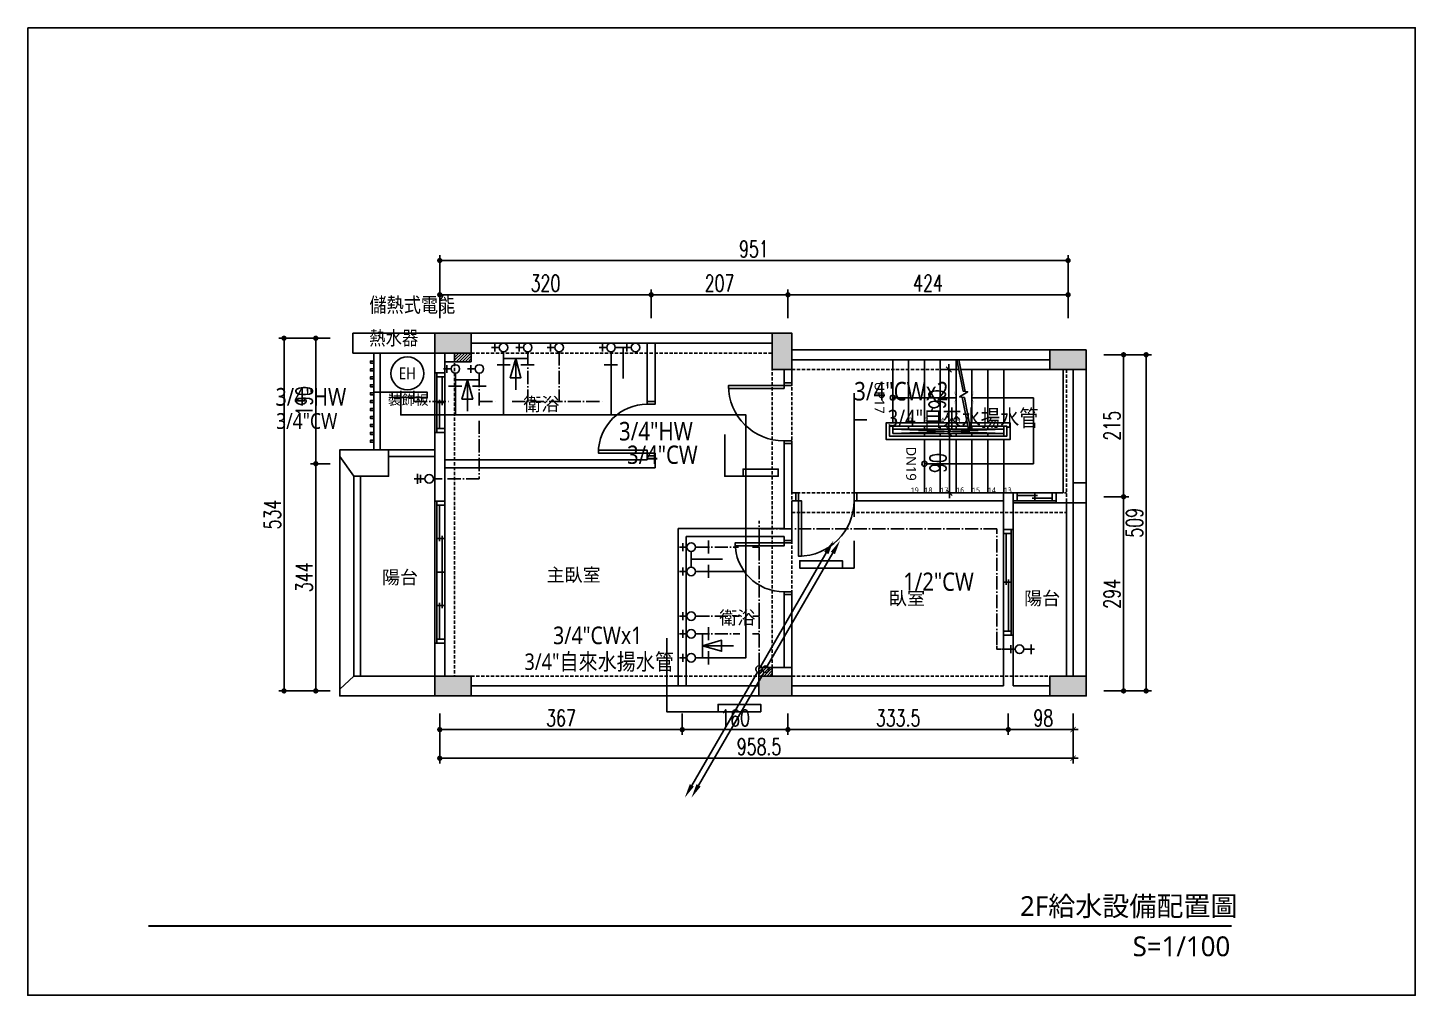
# Model space of a CAD drawing. Header units: inches. Extents: x 19 to 9919, y 324 to 1789.
# Drawn here: x 2619 to 4719, y 324 to 1789 of the extents above; entities that cross this region are included whole.
import ezdxf
from ezdxf.enums import TextEntityAlignment as Align

# ---------------------------------------------------------------- set-up
doc = ezdxf.new("R2010")
doc.units = ezdxf.units.IN
doc.header["$LTSCALE"] = 20
doc.header["$MEASUREMENT"] = 0
doc.linetypes.add('DASHDOT', pattern=[1.4, 1, -0.2, 0, -0.2])
doc.linetypes.add('HIDDEN', pattern=[0.375, 0.25, -0.125])
doc.layers.add('0_梁', color=30, linetype='HIDDEN', plot=False)
for name, color, linetype in [('17_柱', 6, 'Continuous'), ('19_RC牆', 4, 'Continuous'), ('20_裝飾構造物', 2, 'Continuous'), ('21_輕隔間牆', 65, 'Continuous'), ('22_平台、陽台、露台、室內階梯', 3, 'Continuous'), ('23_花台、雨庇', 3, 'Continuous'), ('24_樑', 7, 'Continuous'), ('26_樓梯、扶手、車道', 3, 'Continuous'), ('31_門窗', 134, 'Continuous'), ('34_開口', 7, 'Continuous'), ('44_空間名稱', 1, 'Continuous'), ('46_文字', 1, 'Continuous'), ('50_其他尺寸', 7, 'Continuous'), ('56_wall 材料_HATCH', 251, 'Continuous'), ('80_截斷線', 7, 'Continuous'), ('DW_Frame', 2, 'Continuous'), ('P-給水-冷水', 4, 'Continuous'), ('P-給水-套管', 5, 'Continuous'), ('P-給水-水表', 2, 'Continuous'), ('P-給水-熱水', 1, 'Continuous'), ('P-給水-熱水註記', 1, 'Continuous'), ('P-給水-註記', 4, 'Continuous')]:
    doc.layers.add(name, color=color, linetype=linetype)
doc.styles.add('CHT', font='msjh.ttc')
doc.styles.add('DimStyUse', font='romans.shx', dxfattribs={"width": 0.7})
doc.styles.add('TG_NOTE_TEXT', font='simplex.shx', dxfattribs={"width": 0.75, "bigfont": 'chineset.shx'})
doc.styles.add('WJJ', font='')
doc.styles.get('WJJ').set_extended_font_data('Yu Gothic UI Light')
doc.dimstyles.new('DOTM', dxfattribs={"dimtxt": 25, "dimasz": 8, "dimexe": 8, "dimexo": 0.625, "dimgap": 5, "dimtad": 1, "dimdsep": 46, "dimtxsty": 'DimStyUse', "dimblk": 'DOT', "dimcen": 10, "dimdle": 8, "dimazin": 3, "dimtfac": 1, "dimtix": 1, "dimtmove": 2, "dimatfit": 3, "dimfxl": 10, "dimtolj": 1})
doc.dimstyles.new('DOTSLASHM', dxfattribs={"dimtxt": 25, "dimasz": 8, "dimexe": 8, "dimexo": 0.625, "dimgap": 5, "dimtad": 1, "dimdsep": 46, "dimtxsty": 'DimStyUse', "dimblk1": 'DOT', "dimblk2": 'ARCHTICK', "dimsah": 1, "dimcen": 10, "dimdle": 8, "dimazin": 3, "dimtfac": 1, "dimtix": 1, "dimtmove": 2, "dimatfit": 3, "dimfxl": 10, "dimtolj": 1})
doc.dimstyles.new('SLASHM', dxfattribs={"dimtxt": 25, "dimasz": 12, "dimexe": 10, "dimexo": 0.625, "dimgap": 5, "dimtad": 1, "dimdec": 1, "dimdsep": 46, "dimtxsty": 'DimStyUse', "dimblk": 'SLASH', "dimcen": 10, "dimdle": 10, "dimadec": 1, "dimazin": 2, "dimtfac": 1, "dimtix": 1, "dimtmove": 2, "dimatfit": 2, "dimldrblk": 'SLASH', "dimfxl": 1, "dimtolj": 1})

# ---------------------------------------------------------------- blocks, each defined once
blk = doc.blocks.new('A$Cc6de7170')
at = {"layer": '56_wall 材料_HATCH'}
h = blk.add_hatch(color=256, dxfattribs=at)
h.dxf.hatch_style = 1
h.paths.add_polyline_path([(55, 549), (55, 519), (0, 519), (0, 549)])
h = blk.add_hatch(color=256, dxfattribs=at)
h.dxf.hatch_style = 1
h.paths.add_polyline_path([(540.5, 494), (510.5, 494), (510.5, 549), (540.5, 549)])
h = blk.add_hatch(color=256, dxfattribs=at)
h.dxf.hatch_style = 1
h.paths.add_polyline_path([(986, 524), (986, 494), (931, 494), (931, 524)])
h = blk.add_hatch(color=256, dxfattribs=at)
h.dxf.hatch_style = 1
h.paths.add_polyline_path([(55, 30), (55, 0), (0, 0), (0, 30)])
h = blk.add_hatch(color=256, dxfattribs=at)
h.dxf.hatch_style = 1
h.paths.add_polyline_path([(540.5, 30), (540.5, 0), (490.5, 0), (490.5, 30)])
h = blk.add_hatch(color=256, dxfattribs=at)
h.dxf.hatch_style = 1
h.paths.add_polyline_path([(986, 30), (986, 0), (931, 0), (931, 30)])
at = {"layer": '17_柱'}
for points in [[(55, 549), (55, 519), (0, 519), (0, 549)], [(540.5, 494), (510.5, 494), (510.5, 549), (540.5, 549)], [(986, 524), (986, 494), (931, 494), (931, 524)], [(55, 30), (55, 0), (0, 0), (0, 30)], [(540.5, 30), (540.5, 0), (490.5, 0), (490.5, 30)], [(986, 30), (986, 0), (931, 0), (931, 30)]]:
    blk.add_lwpolyline(points, close=True, dxfattribs=at)
blk = doc.blocks.new('*U12')
at = {"color": 0}
for p, q in [((-4, -12), (-4, 0)), ((88, -12), (88, 0))]:
    blk.add_line(p, q, dxfattribs=at)
blk.add_lwpolyline([(0, 0), (0, 84), (4.4, 84), (4.4, 0)], close=True, dxfattribs=at)
blk.add_arc((0, 0), 84, 0, 90, dxfattribs=at)
at = {"layer": 'DW_Frame'}
for points in [[(-4, -12), (0, -12), (0, 0), (-4, 0)], [(88, 0), (84, 0), (84, -12), (88, -12)]]:
    blk.add_lwpolyline(points, dxfattribs=at)
at = {"color": 0, "style": 'TG_NOTE_TEXT', "width": 0.5, "flags": 1}
for tag, height, p in [('WH', 20, (92.3, 5)), ('DESC', 10, (27, 5))]:
    blk.add_attdef(tag, text='', height=height, dxfattribs=at).set_placement(p, align=Align.BOTTOM_LEFT)
for tag, p in [('NO', (-5, 5)), ('TYPE', (27, 5))]:
    blk.add_attdef(tag, text='', height=10, dxfattribs=at).set_placement(p, align=Align.BOTTOM_RIGHT)
blk = doc.blocks.new('*U8')
at = {"color": 0}
for p, q in [((-4, -12), (-4, 0)), ((78, -12), (78, 0))]:
    blk.add_line(p, q, dxfattribs=at)
blk.add_lwpolyline([(0, 0), (0, 74), (4.4, 74), (4.4, 0)], close=True, dxfattribs=at)
blk.add_arc((0, 0), 74, 0, 90, dxfattribs=at)
at = {"layer": 'DW_Frame'}
for points in [[(-4, -12), (0, -12), (0, 0), (-4, 0)], [(78, 0), (74, 0), (74, -12), (78, -12)]]:
    blk.add_lwpolyline(points, dxfattribs=at)
at = {"color": 0, "style": 'TG_NOTE_TEXT', "width": 0.5, "flags": 1}
for tag, height, p in [('WH', 20, (82.3, 5)), ('DESC', 10, (22, 5))]:
    blk.add_attdef(tag, text='', height=height, dxfattribs=at).set_placement(p, align=Align.BOTTOM_LEFT)
for tag, p in [('NO', (-5, 5)), ('TYPE', (22, 5))]:
    blk.add_attdef(tag, text='', height=10, dxfattribs=at).set_placement(p, align=Align.BOTTOM_RIGHT)
blk = doc.blocks.new('_Dot')
at = {"color": 0, "linetype": 'ByBlock', "lineweight": -2}
blk.add_line((-0.5, 0), (-1, 0), dxfattribs=at)
at = {"color": 0, "linetype": 'ByBlock', "const_width": 0.5}
blk.add_lwpolyline([(-0.25, 0, 1), (0.25, 0, 1)], format="xyb", close=True, dxfattribs=at)
blk = doc.blocks.new('*D92')
at = {"layer": '50_其他尺寸', "color": 0, "lineweight": -2}
for p, q in [((4248.2, 1293.5), (4285.9, 1293.5)), ((4277.9, 1285.5), (4277.9, 1086.5)), ((4248.2, 1078.5), (4285.9, 1078.5))]:
    blk.add_line(p, q, dxfattribs=at)
at = {"layer": 'Defpoints', "color": 0}
for p in [(4248.2, 1293.5), (4248.2, 1078.5), (4277.9, 1078.5)]:
    blk.add_point(p, dxfattribs=at)
at = {"layer": '50_其他尺寸', "color": 0, "lineweight": -2, "xscale": 8, "yscale": 8, "zscale": 8}
for p, rotation in [((4277.9, 1293.5), 90), ((4277.9, 1078.5), 270)]:
    blk.add_blockref('_Dot', p, dxfattribs=dict(at, rotation=rotation))
at = {"layer": '50_其他尺寸', "color": 225, "insert": (4260.4, 1186), "char_height": 25, "attachment_point": 5, "rotation": 90, "style": 'DimStyUse'}
blk.add_mtext('\\A1;215', dxfattribs=at)
blk = doc.blocks.new('*D93')
at = {"layer": '50_其他尺寸', "color": 0, "lineweight": -2}
for p, q in [((4248.2, 1078.5), (4285.9, 1078.5)), ((4277.9, 1070.5), (4277.9, 792.5)), ((4248.2, 784.5), (4285.9, 784.5))]:
    blk.add_line(p, q, dxfattribs=at)
at = {"layer": 'Defpoints', "color": 0}
for p in [(4248.2, 1078.5), (4248.2, 784.5), (4277.9, 784.5)]:
    blk.add_point(p, dxfattribs=at)
at = {"layer": '50_其他尺寸', "color": 0, "lineweight": -2, "xscale": 8, "yscale": 8, "zscale": 8}
for p, rotation in [((4277.9, 1078.5), 90), ((4277.9, 784.5), 270)]:
    blk.add_blockref('_Dot', p, dxfattribs=dict(at, rotation=rotation))
at = {"layer": '50_其他尺寸', "color": 225, "insert": (4260.4, 931.5), "char_height": 25, "attachment_point": 5, "rotation": 90, "style": 'DimStyUse'}
blk.add_mtext('\\A1;294', dxfattribs=at)
blk = doc.blocks.new('*D97')
at = {"layer": '50_其他尺寸', "color": 0, "lineweight": -2}
for p, q in [((4282.2, 1293.5), (4320, 1293.5)), ((4312, 1285.5), (4312, 792.5)), ((4275.9, 784.5), (4320, 784.5))]:
    blk.add_line(p, q, dxfattribs=at)
at = {"layer": 'Defpoints', "color": 0}
for p in [(4282.2, 1293.5), (4275.9, 784.5), (4312, 784.5)]:
    blk.add_point(p, dxfattribs=at)
at = {"layer": '50_其他尺寸', "color": 0, "lineweight": -2, "xscale": 8, "yscale": 8, "zscale": 8}
for p, rotation in [((4312, 1293.5), 90), ((4312, 784.5), 270)]:
    blk.add_blockref('_Dot', p, dxfattribs=dict(at, rotation=rotation))
at = {"layer": '50_其他尺寸', "color": 225, "insert": (4294.5, 1039), "char_height": 25, "attachment_point": 5, "rotation": 90, "style": 'DimStyUse'}
blk.add_mtext('\\A1;509', dxfattribs=at)
blk = doc.blocks.new('*D99')
at = {"layer": '50_其他尺寸', "color": 0, "lineweight": -2}
for p, q in [((3242.9, 1349), (3242.9, 1392.3)), ((3562.9, 1349), (3562.9, 1392.3)), ((3250.9, 1384.3), (3554.9, 1384.3))]:
    blk.add_line(p, q, dxfattribs=at)
at = {"layer": 'Defpoints', "color": 0}
for p in [(3562.9, 1384.3), (3242.9, 1349), (3562.9, 1349)]:
    blk.add_point(p, dxfattribs=at)
at = {"layer": '50_其他尺寸', "color": 0, "lineweight": -2, "xscale": 8, "yscale": 8, "zscale": 8, "rotation": 180}
blk.add_blockref('_Dot', (3242.9, 1384.3), dxfattribs=at)
at = {"layer": '50_其他尺寸', "color": 0, "lineweight": -2, "xscale": 8, "yscale": 8, "zscale": 8}
blk.add_blockref('_Dot', (3562.9, 1384.3), dxfattribs=at)
at = {"layer": '50_其他尺寸', "color": 225, "insert": (3402.9, 1401.8), "char_height": 25, "attachment_point": 5, "style": 'DimStyUse'}
blk.add_mtext('\\A1;320', dxfattribs=at)
blk = doc.blocks.new('*D100')
at = {"layer": '50_其他尺寸', "color": 0, "lineweight": -2}
for p, q in [((3562.9, 1349), (3562.9, 1392.3)), ((3769.9, 1349), (3769.9, 1392.3)), ((3570.9, 1384.3), (3761.9, 1384.3))]:
    blk.add_line(p, q, dxfattribs=at)
at = {"layer": 'Defpoints', "color": 0}
for p in [(3769.9, 1384.3), (3562.9, 1349), (3769.9, 1349)]:
    blk.add_point(p, dxfattribs=at)
at = {"layer": '50_其他尺寸', "color": 0, "lineweight": -2, "xscale": 8, "yscale": 8, "zscale": 8, "rotation": 180}
blk.add_blockref('_Dot', (3562.9, 1384.3), dxfattribs=at)
at = {"layer": '50_其他尺寸', "color": 0, "lineweight": -2, "xscale": 8, "yscale": 8, "zscale": 8}
blk.add_blockref('_Dot', (3769.9, 1384.3), dxfattribs=at)
at = {"layer": '50_其他尺寸', "color": 225, "insert": (3666.4, 1401.8), "char_height": 25, "attachment_point": 5, "style": 'DimStyUse'}
blk.add_mtext('\\A1;207', dxfattribs=at)
blk = doc.blocks.new('*D101')
at = {"layer": '50_其他尺寸', "color": 0, "lineweight": -2}
for p, q in [((3769.9, 1349), (3769.9, 1392.3)), ((4193.9, 1349), (4193.9, 1392.3)), ((3777.9, 1384.3), (4185.9, 1384.3))]:
    blk.add_line(p, q, dxfattribs=at)
at = {"layer": 'Defpoints', "color": 0}
for p in [(4193.9, 1384.3), (3769.9, 1349), (4193.9, 1349)]:
    blk.add_point(p, dxfattribs=at)
at = {"layer": '50_其他尺寸', "color": 0, "lineweight": -2, "xscale": 8, "yscale": 8, "zscale": 8, "rotation": 180}
blk.add_blockref('_Dot', (3769.9, 1384.3), dxfattribs=at)
at = {"layer": '50_其他尺寸', "color": 0, "lineweight": -2, "xscale": 8, "yscale": 8, "zscale": 8}
blk.add_blockref('_Dot', (4193.9, 1384.3), dxfattribs=at)
at = {"layer": '50_其他尺寸', "color": 225, "insert": (3981.9, 1401.8), "char_height": 25, "attachment_point": 5, "style": 'DimStyUse'}
blk.add_mtext('\\A1;424', dxfattribs=at)
blk = doc.blocks.new('*D105')
at = {"layer": '50_其他尺寸', "color": 0, "lineweight": -2}
for p, q in [((3242.9, 1349), (3242.9, 1444.2)), ((3250.9, 1436.2), (4185.9, 1436.2)), ((4193.9, 1349), (4193.9, 1444.2))]:
    blk.add_line(p, q, dxfattribs=at)
at = {"layer": 'Defpoints', "color": 0}
for p in [(4193.9, 1436.2), (3242.9, 1349), (4193.9, 1349)]:
    blk.add_point(p, dxfattribs=at)
at = {"layer": '50_其他尺寸', "color": 0, "lineweight": -2, "xscale": 8, "yscale": 8, "zscale": 8, "rotation": 180}
blk.add_blockref('_Dot', (3242.9, 1436.2), dxfattribs=at)
at = {"layer": '50_其他尺寸', "color": 0, "lineweight": -2, "xscale": 8, "yscale": 8, "zscale": 8}
blk.add_blockref('_Dot', (4193.9, 1436.2), dxfattribs=at)
at = {"layer": '50_其他尺寸', "color": 225, "insert": (3718.4, 1453.7), "char_height": 25, "attachment_point": 5, "style": 'DimStyUse'}
blk.add_mtext('\\A1;951', dxfattribs=at)
blk = doc.blocks.new('*D70')
at = {"layer": '50_其他尺寸', "color": 0, "lineweight": -2}
for p, q in [((3242.9, 750.1), (3242.9, 717.9)), ((3609.9, 750.1), (3609.9, 717.9)), ((3250.9, 725.9), (3601.9, 725.9))]:
    blk.add_line(p, q, dxfattribs=at)
at = {"layer": 'Defpoints', "color": 0}
for p in [(3242.9, 750.1), (3609.9, 750.1), (3609.9, 725.9)]:
    blk.add_point(p, dxfattribs=at)
at = {"layer": '50_其他尺寸', "color": 0, "lineweight": -2, "xscale": 8, "yscale": 8, "zscale": 8, "rotation": 180}
blk.add_blockref('_Dot', (3242.9, 725.9), dxfattribs=at)
at = {"layer": '50_其他尺寸', "color": 0, "lineweight": -2, "xscale": 8, "yscale": 8, "zscale": 8}
blk.add_blockref('_Dot', (3609.9, 725.9), dxfattribs=at)
at = {"layer": '50_其他尺寸', "color": 225, "insert": (3426.4, 743.4), "char_height": 25, "attachment_point": 5, "style": 'DimStyUse'}
blk.add_mtext('\\A1;367', dxfattribs=at)
blk = doc.blocks.new('*D71')
at = {"layer": '50_其他尺寸', "color": 0, "lineweight": -2}
for p, q in [((3609.9, 750.1), (3609.9, 717.9)), ((3769.9, 750.1), (3769.9, 717.9)), ((3617.9, 725.9), (3761.9, 725.9))]:
    blk.add_line(p, q, dxfattribs=at)
at = {"layer": 'Defpoints', "color": 0}
for p in [(3609.9, 750.1), (3769.9, 750.1), (3769.9, 725.9)]:
    blk.add_point(p, dxfattribs=at)
at = {"layer": '50_其他尺寸', "color": 0, "lineweight": -2, "xscale": 8, "yscale": 8, "zscale": 8, "rotation": 180}
blk.add_blockref('_Dot', (3609.9, 725.9), dxfattribs=at)
at = {"layer": '50_其他尺寸', "color": 0, "lineweight": -2, "xscale": 8, "yscale": 8, "zscale": 8}
blk.add_blockref('_Dot', (3769.9, 725.9), dxfattribs=at)
at = {"layer": '50_其他尺寸', "color": 225, "insert": (3689.9, 743.4), "char_height": 25, "attachment_point": 5, "style": 'DimStyUse'}
blk.add_mtext('\\A1;160', dxfattribs=at)
blk = doc.blocks.new('*D72')
at = {"layer": '50_其他尺寸', "color": 0, "lineweight": -2}
for p, q in [((3769.9, 750.1), (3769.9, 717.9)), ((4103.4, 750.1), (4103.4, 717.9)), ((3777.9, 725.9), (4095.4, 725.9))]:
    blk.add_line(p, q, dxfattribs=at)
at = {"layer": 'Defpoints', "color": 0}
for p in [(3769.9, 750.1), (4103.4, 750.1), (4103.4, 725.9)]:
    blk.add_point(p, dxfattribs=at)
at = {"layer": '50_其他尺寸', "color": 0, "lineweight": -2, "xscale": 8, "yscale": 8, "zscale": 8, "rotation": 180}
blk.add_blockref('_Dot', (3769.9, 725.9), dxfattribs=at)
at = {"layer": '50_其他尺寸', "color": 0, "lineweight": -2, "xscale": 8, "yscale": 8, "zscale": 8}
blk.add_blockref('_Dot', (4103.4, 725.9), dxfattribs=at)
at = {"layer": '50_其他尺寸', "color": 225, "insert": (3936.7, 743.4), "char_height": 25, "attachment_point": 5, "style": 'DimStyUse'}
blk.add_mtext('\\A1;333.5', dxfattribs=at)
blk = doc.blocks.new('_ArchTick')
at = {"color": 0, "linetype": 'ByBlock', "const_width": 0.15}
blk.add_lwpolyline([(-0.5, -0.5), (0.5, 0.5)], dxfattribs=at)
blk = doc.blocks.new('*D73')
at = {"layer": '50_其他尺寸', "color": 0, "lineweight": -2}
for p, q in [((4103.4, 750.1), (4103.4, 717.9)), ((4201.4, 750.1), (4201.4, 717.9)), ((4111.4, 725.9), (4209.4, 725.9))]:
    blk.add_line(p, q, dxfattribs=at)
at = {"layer": 'Defpoints', "color": 0}
for p in [(4103.4, 750.1), (4201.4, 750.1), (4201.4, 725.9)]:
    blk.add_point(p, dxfattribs=at)
at = {"layer": '50_其他尺寸', "color": 0, "lineweight": -2, "xscale": 8, "yscale": 8, "zscale": 8, "rotation": 180}
blk.add_blockref('_Dot', (4103.4, 725.9), dxfattribs=at)
at = {"layer": '50_其他尺寸', "color": 0, "lineweight": -2, "xscale": 8, "yscale": 8, "zscale": 8}
blk.add_blockref('_ArchTick', (4201.4, 725.9), dxfattribs=at)
at = {"layer": '50_其他尺寸', "color": 225, "insert": (4156.4, 743.4), "char_height": 25, "attachment_point": 5, "style": 'DimStyUse'}
blk.add_mtext('\\A1;98', dxfattribs=at)
blk = doc.blocks.new('*D79')
at = {"layer": '50_其他尺寸', "color": 0, "lineweight": -2}
for p, q in [((3242.9, 750.1), (3242.9, 674.5)), ((4201.4, 750.1), (4201.4, 674.5)), ((3250.9, 682.5), (4209.4, 682.5))]:
    blk.add_line(p, q, dxfattribs=at)
at = {"layer": 'Defpoints', "color": 0}
for p in [(3242.9, 750.1), (4201.4, 750.1), (4201.4, 682.5)]:
    blk.add_point(p, dxfattribs=at)
at = {"layer": '50_其他尺寸', "color": 0, "lineweight": -2, "xscale": 8, "yscale": 8, "zscale": 8, "rotation": 180}
blk.add_blockref('_Dot', (3242.9, 682.5), dxfattribs=at)
at = {"layer": '50_其他尺寸', "color": 0, "lineweight": -2, "xscale": 8, "yscale": 8, "zscale": 8}
blk.add_blockref('_ArchTick', (4201.4, 682.5), dxfattribs=at)
at = {"layer": '50_其他尺寸', "color": 225, "insert": (3726.2, 700), "char_height": 25, "attachment_point": 5, "style": 'DimStyUse'}
blk.add_mtext('\\A1;958.5', dxfattribs=at)
blk = doc.blocks.new('*D80')
at = {"layer": '50_其他尺寸', "color": 0, "lineweight": -2}
for p, q in [((3077.1, 1318.5), (3047.3, 1318.5)), ((3055.3, 1310.5), (3055.3, 1136.5)), ((3077.1, 1128.5), (3047.3, 1128.5))]:
    blk.add_line(p, q, dxfattribs=at)
at = {"layer": 'Defpoints', "color": 0}
for p in [(3077.1, 1318.5), (3055.3, 1128.5), (3077.1, 1128.5)]:
    blk.add_point(p, dxfattribs=at)
at = {"layer": '50_其他尺寸', "color": 0, "lineweight": -2, "xscale": 8, "yscale": 8, "zscale": 8}
for p, rotation in [((3055.3, 1318.5), 90), ((3055.3, 1128.5), 270)]:
    blk.add_blockref('_Dot', p, dxfattribs=dict(at, rotation=rotation))
at = {"layer": '50_其他尺寸', "color": 225, "insert": (3037.8, 1223.5), "char_height": 25, "attachment_point": 5, "rotation": 90, "style": 'DimStyUse'}
blk.add_mtext('\\A1;190', dxfattribs=at)
blk = doc.blocks.new('*D81')
at = {"layer": '50_其他尺寸', "color": 0, "lineweight": -2}
for p, q in [((3077.1, 1128.5), (3047.3, 1128.5)), ((3055.3, 1120.5), (3055.3, 792.5)), ((3077.1, 784.5), (3047.3, 784.5))]:
    blk.add_line(p, q, dxfattribs=at)
at = {"layer": 'Defpoints', "color": 0}
for p in [(3077.1, 1128.5), (3055.3, 784.5), (3077.1, 784.5)]:
    blk.add_point(p, dxfattribs=at)
at = {"layer": '50_其他尺寸', "color": 0, "lineweight": -2, "xscale": 8, "yscale": 8, "zscale": 8}
for p, rotation in [((3055.3, 1128.5), 90), ((3055.3, 784.5), 270)]:
    blk.add_blockref('_Dot', p, dxfattribs=dict(at, rotation=rotation))
at = {"layer": '50_其他尺寸', "color": 225, "insert": (3037.8, 956.5), "char_height": 25, "attachment_point": 5, "rotation": 90, "style": 'DimStyUse'}
blk.add_mtext('\\A1;344', dxfattribs=at)
blk = doc.blocks.new('*D82')
at = {"layer": '50_其他尺寸', "color": 0, "lineweight": -2}
for p, q in [((3077.1, 1318.5), (2999.2, 1318.5)), ((3007.2, 1310.5), (3007.2, 792.5)), ((3077.1, 784.5), (2999.2, 784.5))]:
    blk.add_line(p, q, dxfattribs=at)
at = {"layer": 'Defpoints', "color": 0}
for p in [(3077.1, 1318.5), (3007.2, 784.5), (3077.1, 784.5)]:
    blk.add_point(p, dxfattribs=at)
at = {"layer": '50_其他尺寸', "color": 0, "lineweight": -2, "xscale": 8, "yscale": 8, "zscale": 8}
for p, rotation in [((3007.2, 1318.5), 90), ((3007.2, 784.5), 270)]:
    blk.add_blockref('_Dot', p, dxfattribs=dict(at, rotation=rotation))
at = {"layer": '50_其他尺寸', "color": 225, "insert": (2989.7, 1051.5), "char_height": 25, "attachment_point": 5, "rotation": 90, "style": 'DimStyUse'}
blk.add_mtext('\\A1;534', dxfattribs=at)
blk = doc.blocks.new('*U11')
at = {"color": 0}
for p, q in [((0, 15), (0, 0)), ((6, 15), (59, 15)), ((6, 11), (36.5, 11)), ((6, 3), (59, 3)), ((59, 7), (28.5, 7)), ((32.5, 3), (32.5, 15))]:
    blk.add_line(p, q, dxfattribs=at)
at = {"layer": 'DW_Frame'}
for points in [[(0, 3), (6, 3), (6, 15), (0, 15)], [(65, 3), (59, 3), (59, 15), (65, 15)]]:
    blk.add_lwpolyline(points, dxfattribs=at)
blk = doc.blocks.new('*U13')
at = {"color": 0}
for p, q in [((0, -15), (0, 0)), ((6, -3), (84, -3)), ((6, -11), (49, -11)), ((6, -15), (84, -15)), ((84, -7), (41, -7)), ((45, -3), (45, -15))]:
    blk.add_line(p, q, dxfattribs=at)
at = {"layer": 'DW_Frame'}
for points in [[(0, -3), (6, -3), (6, -15), (0, -15)], [(90, -3), (84, -3), (84, -15), (90, -15)]]:
    blk.add_lwpolyline(points, dxfattribs=at)
blk = doc.blocks.new('*U14')
at = {"color": 0}
for p, q in [((0, -15), (0, 0)), ((6, -3), (209, -3)), ((6, -7), (60.75, -7)), ((6, -15), (209, -15)), ((52.75, -11), (162.25, -11)), ((56.75, -3), (56.75, -15)), ((107.5, -3), (107.5, -15)), ((209, -7), (154.25, -7)), ((158.25, -3), (158.25, -15))]:
    blk.add_line(p, q, dxfattribs=at)
at = {"layer": 'DW_Frame'}
for points in [[(0, -3), (6, -3), (6, -15), (0, -15)], [(215, -3), (209, -3), (209, -15), (215, -15)]]:
    blk.add_lwpolyline(points, dxfattribs=at)
blk = doc.blocks.new('*U60')
at = {"color": 0}
for p, q in [((0, -15), (0, 0)), ((6, -3), (154, -3)), ((6, -11), (84, -11)), ((6, -15), (154, -15)), ((154, -7), (76, -7)), ((80, -3), (80, -15))]:
    blk.add_line(p, q, dxfattribs=at)
at = {"layer": 'DW_Frame'}
for points in [[(0, -3), (6, -3), (6, -15), (0, -15)], [(160, -3), (154, -3), (154, -15), (160, -15)]]:
    blk.add_lwpolyline(points, dxfattribs=at)
blk = doc.blocks.new('SLASH')
at = {"color": 7}
blk.add_line((-1, 0), (1, 0), dxfattribs=at)
at = {"color": 225, "linetype": 'Continuous'}
blk.add_line((-0.5, -0.5), (0.5, 0.5), dxfattribs=at)
blk = doc.blocks.new('*D65')
at = {"layer": '50_其他尺寸', "color": 0, "lineweight": -2}
for p, q in [((765, 397.4), (787, 397.4)), ((779, 389.4), (779, 315.5)), ((765, 307.5), (787, 307.5))]:
    blk.add_line(p, q, dxfattribs=at)
at = {"layer": 'Defpoints', "color": 0}
for p in [(765, 397.4), (765, 307.5), (779, 307.5)]:
    blk.add_point(p, dxfattribs=at)
at = {"layer": '50_其他尺寸', "color": 0, "lineweight": -2, "xscale": 8, "yscale": 8, "zscale": 8}
for p, rotation in [((779, 397.4), 90), ((779, 307.5), 270)]:
    blk.add_blockref('SLASH', p, dxfattribs=dict(at, rotation=rotation))
at = {"layer": '50_其他尺寸', "color": 225, "insert": (761.5, 352.5), "char_height": 25, "attachment_point": 5, "rotation": 90, "style": 'DimStyUse'}
blk.add_mtext('\\A1;90', dxfattribs=at)
blk = doc.blocks.new('*D66')
at = {"layer": '50_其他尺寸', "color": 0, "lineweight": -2}
for p, q in [((789, 494), (769.8, 494)), ((777.8, 412), (777.8, 486)), ((789, 404), (769.8, 404))]:
    blk.add_line(p, q, dxfattribs=at)
at = {"layer": 'Defpoints', "color": 0}
for p in [(777.8, 494), (789, 494), (789, 404)]:
    blk.add_point(p, dxfattribs=at)
at = {"layer": '50_其他尺寸', "color": 0, "lineweight": -2, "xscale": 8, "yscale": 8, "zscale": 8}
for p, rotation in [((777.8, 494), 90), ((777.8, 404), 270)]:
    blk.add_blockref('SLASH', p, dxfattribs=dict(at, rotation=rotation))
at = {"layer": '50_其他尺寸', "color": 225, "insert": (760.3, 449), "char_height": 25, "attachment_point": 5, "rotation": 90, "style": 'DimStyUse'}
blk.add_mtext('\\A1;90', dxfattribs=at)
blk = doc.blocks.new('A$C11e5d1e7')
at = {"layer": '0_梁', "color": 0}
for p, q in [((55, 549), (510.5, 549)), ((0, 519), (0, 30)), ((30, 519), (30, 30)), ((55, 519), (510.5, 519)), ((540.5, 524), (931, 524)), ((510.5, 35), (510.5, 494)), ((540.5, 494), (931, 494)), ((540.5, 35), (540.5, 494)), ((956, 494), (956, 30)), ((986, 494), (986, 30)), ((540.5, 307.5), (956, 307.5)), ((540.5, 277.5), (956, 277.5)), ((55, 30), (490.5, 30)), ((540.5, 30), (931, 30)), ((55, 0), (490.5, 0)), ((540.5, 0), (931, 0))]:
    blk.add_line(p, q, dxfattribs=at)
blk = doc.blocks.new('P_EH')
blk.add_circle((0, 0), 25)
at = {"style": 'CHT', "width": 0.85}
blk.add_text('EH', height=18, dxfattribs=at).set_placement((0, 0), align=Align.MIDDLE_CENTER)
blk = doc.blocks.new('P_OUT')
for p, q in [((-6.5, 0), (-18, 0)), ((-13, -6), (-13, 6))]:
    blk.add_line(p, q)
blk.add_circle((0, 0), 6.5)
blk = doc.blocks.new('A$C6b783a5e')
at = {"layer": '21_輕隔間牆'}
h = blk.add_hatch(dxfattribs=at)
h.set_pattern_fill('ANSI31', color=256)
h.set_pattern_definition([(45, (191.4007, -12156.682), (-2.245064, 2.245064), [])])
h.paths.add_polyline_path([(55, 519), (30, 519), (30, 506), (55, 506)])
h = blk.add_hatch(dxfattribs=at)
h.set_pattern_fill('ANSI31', color=256)
h.set_pattern_definition([(45, (171.4007, -12161.682), (-2.245064, 2.245064), [])])
h.paths.add_polyline_path([(510.5, 43), (490.5, 43), (490.5, 30), (510.5, 30)])
at = {"layer": '19_RC牆'}
for p, q in [((55, 549), (510.5, 549)), ((55, 534), (510.5, 534)), ((0, 489), (0, 519)), ((15, 489), (15, 519)), ((931, 524), (540.5, 524)), ((931, 509), (540.5, 509)), ((15, 489), (0, 489)), ((951, 494), (951, 307.5)), ((966, 494), (966, 292.5)), ((15, 399), (0, 399)), ((0, 295), (0, 399)), ((15, 295), (15, 399)), ((15, 295), (0, 295)), ((875.5, 307.5), (860.5, 307.5)), ((860.5, 252), (860.5, 307.5)), ((875.5, 252), (875.5, 307.5)), ((940.5, 307.5), (951, 307.5)), ((940.5, 292.5), (940.5, 307.5)), ((940.5, 292.5), (966, 292.5)), ((860.5, 252), (875.5, 252)), ((860.5, 92), (860.5, 15)), ((860.5, 92), (875.5, 92)), ((875.5, 92), (875.5, 15)), ((0, 80), (0, 30)), ((15, 80), (0, 80)), ((15, 80), (15, 30)), ((490.5, 15), (55, 15)), ((490.5, 0), (55, 0)), ((860.5, 15), (540.5, 15)), ((931, 0), (540.5, 0)), ((931, 15), (875.5, 15))]:
    blk.add_line(p, q, dxfattribs=at)
at = {"layer": '20_裝飾構造物'}
for points in [[(0, 549), (0, 519), (-124, 519), (-124, 549)], [(-124, 372.5), (-144, 372.5), (-144, 362.5), (-122.5, 332.5), (-70, 332.5), (-70, 372.5)], [(966, 292.5), (986, 292.5), (986, 322.5), (966, 322.5)], [(-124, 0), (-144, 0), (-144, 10), (-122.5, 30), (0, 30), (0, 0)]]:
    blk.add_lwpolyline(points, close=True, dxfattribs=at)
at = {"layer": '21_輕隔間牆'}
for points in [[(15, 519), (55, 519), (55, 506), (15, 506)], [(490.5, 43), (540.5, 43), (540.5, 30), (490.5, 30)]]:
    blk.add_lwpolyline(points, close=True, dxfattribs=at)
at = {"layer": '22_平台、陽台、露台、室內階梯'}
for p, q in [((-70, 372.5), (0, 372.5)), ((-70, 362.5), (0, 362.5)), ((-122.5, 332.5), (-122.5, 30)), ((-112.5, 332.5), (-112.5, 30)), ((956, 292.5), (956, 30)), ((966, 292.5), (966, 30)), ((986, 292.5), (986, 30))]:
    blk.add_line(p, q, dxfattribs=at)
at = {"layer": '23_花台、雨庇'}
for p, q in [((-92.5, 519), (-92.5, 372.5)), ((-82.5, 519), (-82.5, 372.5)), ((986, 494), (986, 322.5)), ((-144, 362.5), (-144, 10))]:
    blk.add_line(p, q, dxfattribs=at)
for points in [[(-92.5, 507), (-97.5, 507), (-97.5, 504), (-92.5, 504)], [(-92.5, 495), (-97.5, 495), (-97.5, 492), (-92.5, 492)], [(-92.5, 483), (-97.5, 483), (-97.5, 480), (-92.5, 480)], [(-92.5, 471), (-97.5, 471), (-97.5, 468), (-92.5, 468)], [(-92.5, 459), (-97.5, 459), (-97.5, 456), (-92.5, 456)], [(-92.5, 447), (-97.5, 447), (-97.5, 444), (-92.5, 444)], [(-92.5, 435), (-97.5, 435), (-97.5, 432), (-92.5, 432)], [(-92.5, 423), (-97.5, 423), (-97.5, 420), (-92.5, 420)], [(-92.5, 411), (-97.5, 411), (-97.5, 408), (-92.5, 408)], [(-92.5, 399), (-97.5, 399), (-97.5, 396), (-92.5, 396)], [(-92.5, 387), (-97.5, 387), (-97.5, 384), (-92.5, 384)]]:
    blk.add_lwpolyline(points, close=True, dxfattribs=at)
at = {"layer": '24_樑'}
for p, q in [((30, 519), (30, 506)), ((797.06, 494), (931, 494)), ((510.5, 43), (510.5, 30))]:
    blk.add_line(p, q, dxfattribs=at)
at = {"layer": '26_樓梯、扶手、車道'}
for p, q in [((693, 413.25), (693, 509)), ((717, 413.25), (717, 509)), ((741, 413.25), (741, 509)), ((765, 413.25), (765, 509)), ((789, 413.25), (789, 509)), ((813, 413.25), (813, 494)), ((837, 413.25), (837, 494)), ((861, 413.25), (861, 494)), ((693, 451.5), (789, 451.5)), ((906.13, 451.5), (813, 451.5)), ((906.13, 451.5), (906.13, 351.5)), ((693, 397.45), (693, 408.25)), ((861, 404.05), (693, 404.05)), ((717, 404.05), (717, 408.25)), ((741, 404.05), (741, 408.25)), ((765, 404.05), (765, 408.25)), ((789, 404.05), (789, 408.25)), ((813, 404.05), (813, 408.25)), ((837, 404.05), (837, 408.25)), ((861, 393.25), (861, 408.25)), ((861, 397.45), (693, 397.45)), ((741, 397.45), (741, 393.25)), ((741, 388.25), (741, 307.5)), ((765, 397.45), (765, 393.25)), ((765, 388.25), (765, 307.5)), ((789, 397.45), (789, 393.25)), ((789, 388.25), (789, 307.5)), ((813, 397.45), (813, 393.25)), ((813, 388.25), (813, 307.5)), ((837, 397.45), (837, 393.25)), ((837, 388.25), (837, 307.5)), ((861, 388.25), (861, 307.5)), ((741, 351.5), (906.13, 351.5))]:
    blk.add_line(p, q, dxfattribs=at)
at = {"layer": '26_樓梯、扶手、車道', "const_width": 0.25}
for points in [[(785.9, 461.26), (789, 451.5), (785.9, 441.74)], [(816.1, 461.26), (813, 451.5), (816.1, 441.74)]]:
    blk.add_lwpolyline(points, dxfattribs=at)
at = {"layer": '26_樓梯、扶手、車道'}
for points in [[(809, 413.25), (871, 413.25), (871, 388.25), (683, 388.25), (683, 413.25), (805.94, 413.25)], [(810, 408.25), (866, 408.25), (866, 393.25), (688, 393.25), (688, 408.25), (806.94, 408.25)]]:
    blk.add_lwpolyline(points, dxfattribs=at)
for centre in [(693, 451.5), (741, 351.5)]:
    blk.add_circle(centre, 3.75, dxfattribs=at)
at = {"layer": '31_門窗'}
for p, q in [((0, 489), (0, 399)), ((15, 489), (15, 399)), ((0, 80), (0, 295)), ((15, 80), (15, 295)), ((875.5, 307.5), (940.5, 307.5)), ((875.5, 292.5), (940.5, 292.5)), ((860.5, 252), (860.5, 92)), ((875.5, 252), (875.5, 92))]:
    blk.add_line(p, q, dxfattribs=at)
at = {"layer": '34_開口'}
for p, q in [((693, 404.05), (861, 397.45)), ((861, 404.05), (693, 397.45))]:
    blk.add_line(p, q, dxfattribs=at)
at = {"layer": '80_截斷線'}
for p, q in [((802.66, 460.98), (793.06, 509)), ((807.94, 404.05), (798.31, 452.14))]:
    blk.add_line(p, q, dxfattribs=at)
at = {"layer": '80_截斷線', "linetype": 'Continuous'}
blk.add_lwpolyline([(811, 404.05), (801.47, 451.66), (794.24, 452.76), (806.73, 460.36), (799.51, 461.46), (790, 509)], dxfattribs=at)
at = {"layer": '31_門窗', "xscale": -1.000000000000003, "rotation": 90}
blk.add_blockref('*U13', (0, 489), dxfattribs=at)
at = {"layer": '31_門窗'}
for name, p, rotation in [('*U14', (0, 80), 90), ('*U60', (875.5, 252), 270)]:
    blk.add_blockref(name, p, dxfattribs=dict(at, rotation=rotation))
blk.add_blockref('*U11', (875.5, 292.5), dxfattribs=at)
at = {"layer": '44_空間名稱', "style": 'WJJ'}
for s, height, p in [('裝飾板', 15, (-40.18, 448.21)), ('陽台', 20, (-52.7, 179.57)), ('陽台', 20, (919.21, 147.78))]:
    blk.add_text(s, height=height, dxfattribs=at).set_placement(p, align=Align.MIDDLE_CENTER)
at = {"layer": '46_文字', "style": 'WJJ'}
for s, p in [('UP17', (673, 451.5)), ('DN19', (721, 351.5))]:
    blk.add_text(s, height=15, rotation=270, dxfattribs=at).set_placement(p, align=Align.MIDDLE)
for s, p in [('1', (693, 413.25)), ('2', (717, 413.25)), ('3', (741, 413.25)), ('4', (765, 413.25)), ('5', (789, 413.25)), ('19', (720.22, 307.5)), ('18', (741, 307.5)), ('17', (765, 307.5)), ('16', (789, 307.5)), ('15', (813, 307.5)), ('14', (837, 307.5)), ('13', (861, 307.5))]:
    blk.add_text(s, height=8, dxfattribs=at).set_placement(p)
at = {"layer": '50_其他尺寸'}
for base, p1, p2, picture, middle in [((777.76314816, 494), (789, 404.05), (789, 494), '*D66', (760.26314816, 449.025)), ((779.00540878, 307.5), (765, 397.45), (765, 307.5), '*D65', (761.50540878, 352.475))]:
    dim = blk.add_linear_dim(base=base, p1=p1, p2=p2, angle=90, dimstyle='SLASHM', override={"dimtxt": 25, "dimasz": 8, "dimexe": 8, "dimexo": 0, "dimgap": 5, "dimdle": 8}, dxfattribs=at)
    dim.commit()
    dim.dimension.update_dxf_attribs({"geometry": picture, "text_midpoint": middle})

msp = doc.modelspace()

# ---------------------------------------------------------------- hatches: boundary and pattern name
at = {"layer": 'P-給水-冷水'}
h = msp.add_hatch(color=256, dxfattribs=at)
h.dxf.hatch_style = 1
h.paths.add_polyline_path([(3824.698, 995.187), (3831.156, 991.497), (3838.845, 1012.102), (3824.698, 995.187)])
h = msp.add_hatch(color=256, dxfattribs=at)
h.dxf.hatch_style = 1
h.paths.add_polyline_path([(3834.847, 995.187), (3840.997, 991.497), (3848.686, 1012.102), (3834.847, 995.187)])
h = msp.add_hatch(color=256, dxfattribs=at)
h.dxf.hatch_style = 1
h.paths.add_polyline_path([(3627.564, 639.67), (3621.413, 643.361), (3613.725, 622.756), (3627.564, 639.67)])
h = msp.add_hatch(color=256, dxfattribs=at)
h.dxf.hatch_style = 1
h.paths.add_polyline_path([(3637.713, 639.67), (3631.562, 643.361), (3623.874, 622.756), (3637.713, 639.67)])

# ---------------------------------------------------------------- linework, layer by layer
at = {"layer": '21_輕隔間牆'}
for p, q in [((3556.925, 1222.489), (3556.925, 1310.989)), ((3568.925, 1222.489), (3568.925, 1310.989)), ((3763.925, 1250.989), (3763.925, 1270.989)), ((3775.925, 1250.989), (3775.925, 1270.989)), ((3775.925, 1250.989), (3763.925, 1250.989)), ((3568.925, 1222.489), (3556.925, 1222.489)), ((3763.925, 1158.989), (3763.925, 1030.489)), ((3775.925, 1158.989), (3763.925, 1158.989)), ((3775.925, 1158.989), (3775.925, 1084.489)), ((3250.425, 1134.489), (3556.925, 1134.489)), ((3556.925, 1140.489), (3556.925, 1134.489)), ((3568.925, 1140.489), (3556.925, 1140.489)), ((3568.925, 1140.489), (3568.925, 1122.489)), ((3250.425, 1122.489), (3568.925, 1122.489)), ((3781.925, 1084.489), (3775.925, 1084.489)), ((3775.925, 1012.489), (3775.925, 1072.489)), ((3781.925, 1072.489), (3775.925, 1072.489)), ((3781.925, 1084.489), (3781.925, 1072.489)), ((3873.925, 1084.489), (4095.925, 1084.489)), ((3873.925, 1084.489), (3873.925, 1072.489)), ((3873.925, 1072.489), (4095.925, 1072.489)), ((3603.925, 791.989), (3603.925, 1030.489)), ((3763.925, 1030.489), (3603.925, 1030.489)), ((3615.925, 791.989), (3615.925, 1018.489)), ((3763.925, 1018.489), (3615.925, 1018.489)), ((3763.925, 1012.489), (3763.925, 1018.489)), ((3775.925, 1012.489), (3763.925, 1012.489)), ((3763.925, 930.489), (3763.925, 819.989)), ((3775.925, 930.489), (3763.925, 930.489)), ((3775.925, 930.489), (3775.925, 819.989))]:
    msp.add_line(p, q, dxfattribs=at)
at = {"layer": '46_文字', "const_width": 3}
msp.add_lwpolyline([(2801.584, 428.627), (4441.584, 428.627)], dxfattribs=at)
at = {"layer": 'Defpoints'}
msp.add_lwpolyline([(2619.328, 1788.65), (4719.328, 1788.65), (4719.328, 323.65), (2619.328, 323.65)], close=True, dxfattribs=at)
at = {"layer": 'P-給水-冷水'}
for points in [[(3509.469, 1304.573), (3531.304, 1304.573)], [(3520.54, 1304.573), (3520.54, 1257.519)], [(3339.399, 1287.966), (3375.996, 1287.966)], [(3357.851, 1287.966), (3349.547, 1258.75), (3365.847, 1258.75), (3357.851, 1287.966)], [(3357.851, 1287.966), (3357.851, 1240.605)], [(3365.847, 1278.432), (3385.837, 1278.432)], [(3266.511, 1255.367), (3302.801, 1255.367)], [(3284.656, 1255.367), (3276.353, 1226.15), (3292.96, 1226.15), (3284.656, 1255.367)], [(3284.656, 1255.367), (3284.656, 1208.006)], [(3292.652, 1245.833), (3312.95, 1245.833)], [(3219.458, 1105.595), (3204.081, 1105.595)], [(3209.001, 1112.975), (3209.001, 1098.214)], [(3649.707, 992.419), (3649.707, 1012.41)], [(3623.566, 973.045), (3623.566, 994.88)], [(3716.443, 1002.261), (3726.285, 1002.261)], [(3827.773, 993.342), (3728.745, 821.734)], [(3837.922, 993.342), (3738.586, 821.734)], [(3623.566, 983.808), (3670.928, 983.808)], [(3640.481, 834.651), (3640.481, 870.941)], [(3640.481, 852.796), (3669.39, 844.493), (3669.39, 861.1), (3640.481, 852.796)], [(3649.707, 861.1), (3649.707, 881.09)], [(3716.136, 870.941), (3726.285, 870.941)], [(3640.481, 852.796), (3687.535, 852.796)], [(4091.95, 847.568), (4086.107, 847.568), (4086.107, 852.181)], [(4127.933, 847.568), (4143.31, 847.568)], [(4138.082, 840.187), (4138.082, 854.641)], [(3721.057, 817.429), (3721.979, 814.969), (3723.824, 813.123), (3726.285, 812.201), (3728.745, 813.123), (3730.59, 814.969), (3731.205, 817.429), (3730.59, 819.889), (3728.745, 821.734), (3726.285, 822.35), (3723.824, 821.734), (3721.979, 819.889), (3721.057, 817.429)], [(3731.205, 817.429), (3730.59, 819.889), (3728.745, 821.734), (3726.285, 822.35), (3723.824, 821.734), (3721.979, 819.889), (3721.364, 817.429), (3721.979, 814.969), (3723.824, 813.123), (3726.285, 812.201), (3728.745, 813.123), (3730.59, 814.969), (3731.82, 819.889), (3733.666, 821.734), (3736.126, 822.35), (3738.586, 821.734), (3740.432, 819.889), (3741.354, 817.429), (3740.432, 814.969), (3738.586, 813.123), (3736.126, 812.201), (3733.666, 813.123), (3731.82, 814.969), (3731.205, 817.429)], [(3741.354, 817.429), (3740.432, 819.889), (3738.586, 821.734), (3736.126, 822.35), (3733.666, 821.734), (3731.821, 819.889), (3731.205, 817.429), (3731.821, 814.969), (3733.666, 813.123), (3736.126, 812.201), (3738.586, 813.123), (3740.432, 814.969), (3741.354, 817.429)], [(3624.489, 641.516), (3723.824, 813.123)], [(3634.638, 641.516), (3733.666, 813.123)]]:
    msp.add_lwpolyline(points, dxfattribs=at)
at = {"layer": 'P-給水-冷水', "linetype": 'DASHDOT'}
for points in [[(3375.996, 1297.192), (3375.996, 1222.767)], [(3423.665, 1297.192), (3423.665, 1222.767)], [(3302.801, 1264.593), (3302.801, 1209.236)], [(3203.773, 1239.067), (3203.773, 1222.767), (3257.9, 1222.767)], [(3302.801, 1222.767), (3328.635, 1222.767)], [(3352.315, 1222.767), (3491.631, 1222.767)], [(3302.801, 1193.551), (3302.801, 1105.594), (3234.527, 1105.595)], [(3889.281, 1195.089), (3869.291, 1195.089)], [(3716.751, 897.697), (3726.285, 897.697), (3726.285, 1042.241)], [(4086.107, 853.719), (4086.107, 1029.939), (3726.285, 1029.939)], [(3630.947, 1002.261), (3695.223, 1002.261)], [(3630.947, 897.697), (3696.761, 897.697)], [(3726.285, 822.35), (3726.285, 896.467)], [(3630.947, 870.941), (3697.068, 870.941)], [(4112.863, 847.568), (4093.181, 847.568)]]:
    msp.add_lwpolyline(points, dxfattribs=at)
at = {"layer": 'P-給水-套管'}
for points in [[(3170.866, 1236.607), (3170.866, 1228.611), (3224.071, 1228.611), (3224.071, 1236.607), (3143.188, 1236.607), (3143.188, 1191.398)], [(3869.906, 1048.084), (3869.906, 1235.377)], [(3701.989, 1109.593), (3701.989, 1120.356), (3755.194, 1120.356), (3755.194, 1109.593), (3674.31, 1109.593), (3674.618, 1172.946)], [(3852.684, 970.584), (3852.684, 981.348), (3787.793, 981.656), (3787.793, 970.584), (3869.906, 970.584), (3869.906, 1011.487)], [(3664.162, 752.845), (3664.162, 763.917), (3728.745, 763.917), (3728.745, 752.845), (3586.354, 752.845), (3586.354, 864.483)]]:
    msp.add_lwpolyline(points, dxfattribs=at)
at = {"layer": 'P-給水-熱水'}
for points in [[(3339.399, 1297.192), (3339.399, 1202.47)], [(3502.088, 1297.192), (3502.088, 1202.47)], [(3266.511, 1264.593), (3266.511, 1202.47)], [(3329.557, 1278.432), (3349.547, 1278.432)], [(3491.939, 1278.432), (3511.929, 1278.432)], [(3630.947, 834.651), (3706.295, 834.651), (3706.295, 1202.47), (3183.783, 1202.47), (3183.783, 1239.067)], [(3256.363, 1245.833), (3276.353, 1245.833)], [(3649.707, 955.515), (3649.707, 975.505)], [(3630.947, 965.356), (3706.295, 965.356)], [(3649.707, 824.502), (3649.707, 844.8)]]:
    msp.add_lwpolyline(points, dxfattribs=at)

# ---------------------------------------------------------------- block references
msp.add_blockref('A$C6b783a5e', (3235.425, 776.989))
at = {"layer": '0_梁'}
msp.add_blockref('A$C11e5d1e7', (3235.425, 776.989), dxfattribs=at)
at = {"layer": '17_柱'}
msp.add_blockref('A$Cc6de7170', (3235.425, 776.989), dxfattribs=at)
at = {"layer": '31_門窗', "yscale": -1, "rotation": 270}
for name, p in [('*U12', (3763.925, 1246.989)), ('*U8', (3763.925, 1008.489))]:
    msp.add_blockref(name, p, dxfattribs=at)
at = {"layer": '31_門窗', "rotation": 90}
msp.add_blockref('*U8', (3556.925, 1144.489), dxfattribs=at)
at = {"layer": '31_門窗', "xscale": -1, "rotation": 180}
msp.add_blockref('*U12', (3785.925, 1072.489), dxfattribs=at)
at = {"layer": 'P-給水-冷水'}
for p in [(3375.996, 1304.573), (3423.665, 1304.573), (3538.993, 1304.573), (3302.801, 1271.974), (3226.839, 1105.594), (3623.566, 1002.261), (3623.566, 897.697), (3623.566, 870.941), (4120.244, 847.568)]:
    msp.add_blockref('P_OUT', p, dxfattribs=at)
at = {"layer": 'P-給水-熱水'}
for name, p in [('P_OUT', (3339.399, 1304.573)), ('P_OUT', (3502.088, 1304.573)), ('P_EH', (3193.932, 1265.208)), ('P_OUT', (3266.511, 1271.974)), ('P_OUT', (3623.566, 965.356)), ('P_OUT', (3623.566, 834.651))]:
    msp.add_blockref(name, p, dxfattribs=at)

# ---------------------------------------------------------------- texts
at = {"layer": '44_空間名稱', "style": 'WJJ'}
for s, p in [('衛浴', (3396.696, 1218.648)), ('主臥室', (3445.568, 960.139)), ('臥室', (3950.111, 924.773)), ('衛浴', (3693.298, 895.301))]:
    msp.add_text(s, height=20, dxfattribs=at).set_placement(p, align=Align.MIDDLE_CENTER)
at = {"layer": '46_文字', "style": 'WJJ'}
for s, p in [('2F給水設備配置圖', (4121.162, 443.644)), ('S=1/100', (4291.582, 382.765))]:
    msp.add_text(s, height=30, dxfattribs=at).set_placement(p)
at = {"layer": 'P-給水-水表', "style": 'CHT', "width": 0.85}
for s, height, p in [('儲熱式電能', 22.4, (3136.422, 1369.003)), ('熱水器', 21.4, (3136.114, 1318.874))]:
    msp.add_text(s, height=height, dxfattribs=at).set_placement(p, align=Align.MIDDLE_LEFT)
at = {"layer": 'P-給水-熱水註記', "style": 'CHT', "width": 0.85}
msp.add_text('3/4"HW', height=26.9, dxfattribs=at).set_placement((2994.338, 1229.79), align=Align.MIDDLE_LEFT)
at = {"layer": 'P-給水-註記', "style": 'CHT', "width": 0.85}
for s, height, p in [('3/4"CWx2', 28.1, (3870.009, 1238.298)), ('3/4"CW', 24, (2995.261, 1193.192)), ('3/4"自來水揚水管', 25.1, (3920.958, 1197.6)), ('3/4"HW', 28.1, (3514.082, 1177.764)), ('3/4"CW', 27.7, (3526.383, 1142.089)), ('1/2"CW', 27.7, (3944.331, 949.876)), ('3/4"CWx1', 26.6, (3414.439, 868.583)), ('3/4"自來水揚水管', 24.9, (3371.075, 828.705))]:
    msp.add_text(s, height=height, dxfattribs=at).set_placement(p, align=Align.MIDDLE_LEFT)

# ---------------------------------------------------------------- dimensions: what is measured, and where the dimension line sits
at = {"layer": '50_其他尺寸'}
for base, p1, p2, dimstyle, picture, middle in [((4193.925, 1436.167), (3242.925, 1348.952), (4193.925, 1348.952), 'DOTM', '*D105', (3718.425, 1453.667)), ((3562.925, 1384.338), (3242.925, 1348.952), (3562.925, 1348.952), 'DOTM', '*D99', (3402.925, 1401.838)), ((3769.925, 1384.338), (3562.925, 1348.952), (3769.925, 1348.952), 'DOTM', '*D100', (3666.425, 1401.838)), ((4193.925, 1384.338), (3769.925, 1348.952), (4193.925, 1348.952), 'DOTM', '*D101', (3981.925, 1401.838)), ((3609.925, 725.884), (3242.925, 750.094), (3609.925, 750.094), 'DOTM', '*D70', (3426.425, 743.384)), ((3769.925, 725.884), (3609.925, 750.094), (3769.925, 750.094), 'DOTM', '*D71', (3689.925, 743.384)), ((4103.425, 725.884), (3769.925, 750.094), (4103.425, 750.094), 'DOTM', '*D72', (3936.675, 743.384)), ((4201.425, 725.884), (4103.425, 750.094), (4201.425, 750.094), 'DOTSLASHM', '*D73', (4156.425, 743.384)), ((4201.425, 682.463), (3242.925, 750.094), (4201.425, 750.094), 'DOTSLASHM', '*D79', (3726.175, 699.963))]:
    dim = msp.add_linear_dim(base=base, p1=p1, p2=p2, dimstyle=dimstyle, override={"dimtxt": 25, "dimasz": 8, "dimexe": 8, "dimexo": 0, "dimgap": 5, "dimdle": 8}, dxfattribs=at)
    dim.commit()
    dim.dimension.update_dxf_attribs({"geometry": picture, "text_midpoint": middle})
for base, p1, p2, picture, middle in [((3007.206, 784.489), (3077.111, 1318.489), (3077.111, 784.489), '*D82', (2989.706, 1051.489)), ((3055.275, 1128.489), (3077.111, 1318.489), (3077.111, 1128.489), '*D80', (3037.775, 1223.489)), ((4277.947, 1078.489), (4248.157, 1293.489), (4248.157, 1078.489), '*D92', (4260.447, 1185.989)), ((4312.022, 784.489), (4282.232, 1293.489), (4275.947, 784.489), '*D97', (4294.522, 1038.989)), ((3055.275, 784.489), (3077.111, 1128.489), (3077.111, 784.489), '*D81', (3037.775, 956.489)), ((4277.947, 784.489), (4248.157, 1078.489), (4248.157, 784.489), '*D93', (4260.447, 931.489))]:
    dim = msp.add_linear_dim(base=base, p1=p1, p2=p2, angle=90, dimstyle='DOTM', override={"dimtxt": 25, "dimasz": 8, "dimexe": 8, "dimexo": 0, "dimgap": 5, "dimdle": 8}, dxfattribs=at)
    dim.commit()
    dim.dimension.update_dxf_attribs({"geometry": picture, "text_midpoint": middle})

doc.saveas('drawing.dxf')
